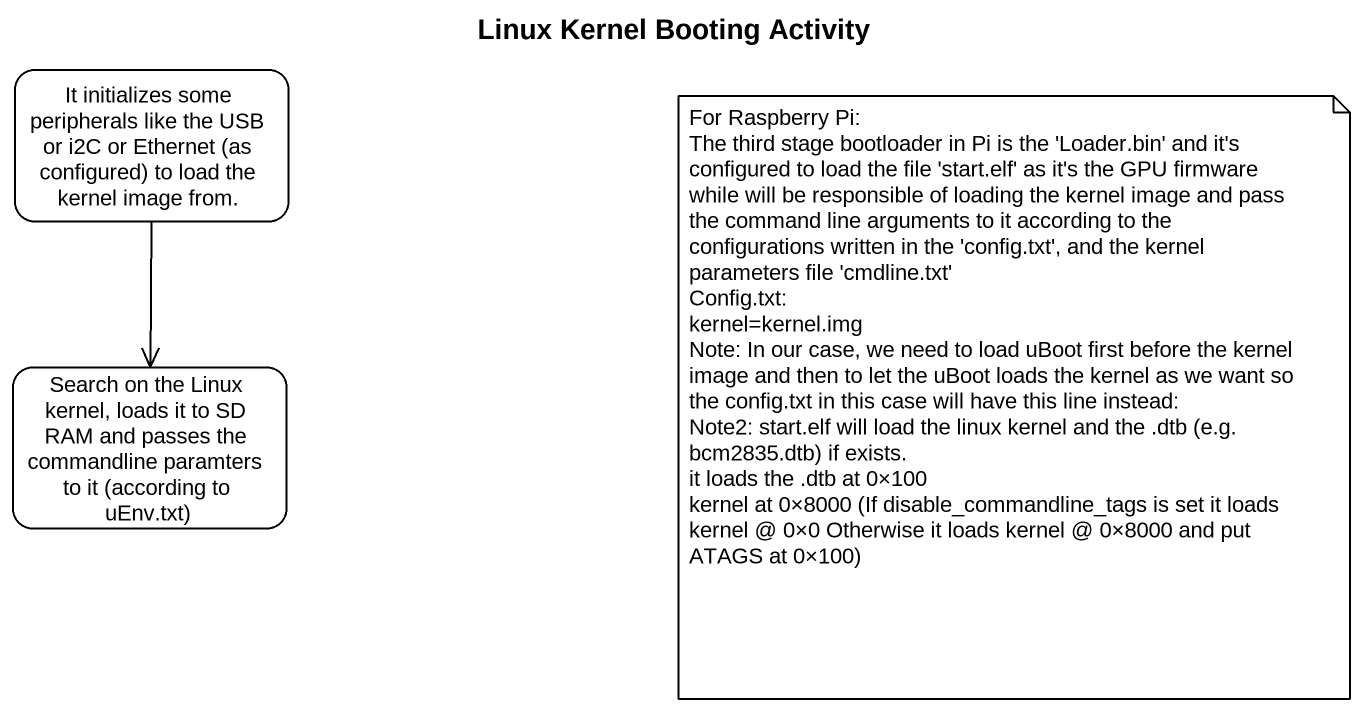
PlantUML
@startuml
title Linux Kernel Booting Activity
hide empty description
state "It initializes some peripherals like the USB or i2C or Ethernet (as configured) to load the kernel image from." as It_initializes_some
state "Search on the Linux kernel, loads it to SD RAM and passes the commandline paramters to it (according to uEnv.txt)" as Search_on_the_Linux_kernel
It_initializes_some --> Search_on_the_Linux_kernel
note as N1
  For Raspberry Pi:
  The third stage bootloader in Pi is the 'Loader.bin' and it's configured to load the file 'start.elf' as it's the GPU firmware while will be responsible of loading the kernel image and pass the command line arguments to it according to the configurations written in the 'config.txt', and the kernel parameters file 'cmdline.txt'
  Config.txt:
  kernel=kernel.img
  Note: In our case, we need to load uBoot first before the kernel image and then to let the uBoot loads the kernel as we want so the config.txt in this case will have this line instead:
  Note2: start.elf will load the linux kernel and the .dtb (e.g. bcm2835.dtb) if exists.
  it loads the .dtb at 0×100
  kernel at 0×8000 (If disable_commandline_tags is set it loads kernel @ 0×0 Otherwise it loads kernel @ 0×8000 and put ATAGS at 0×100)
end note
@enduml
